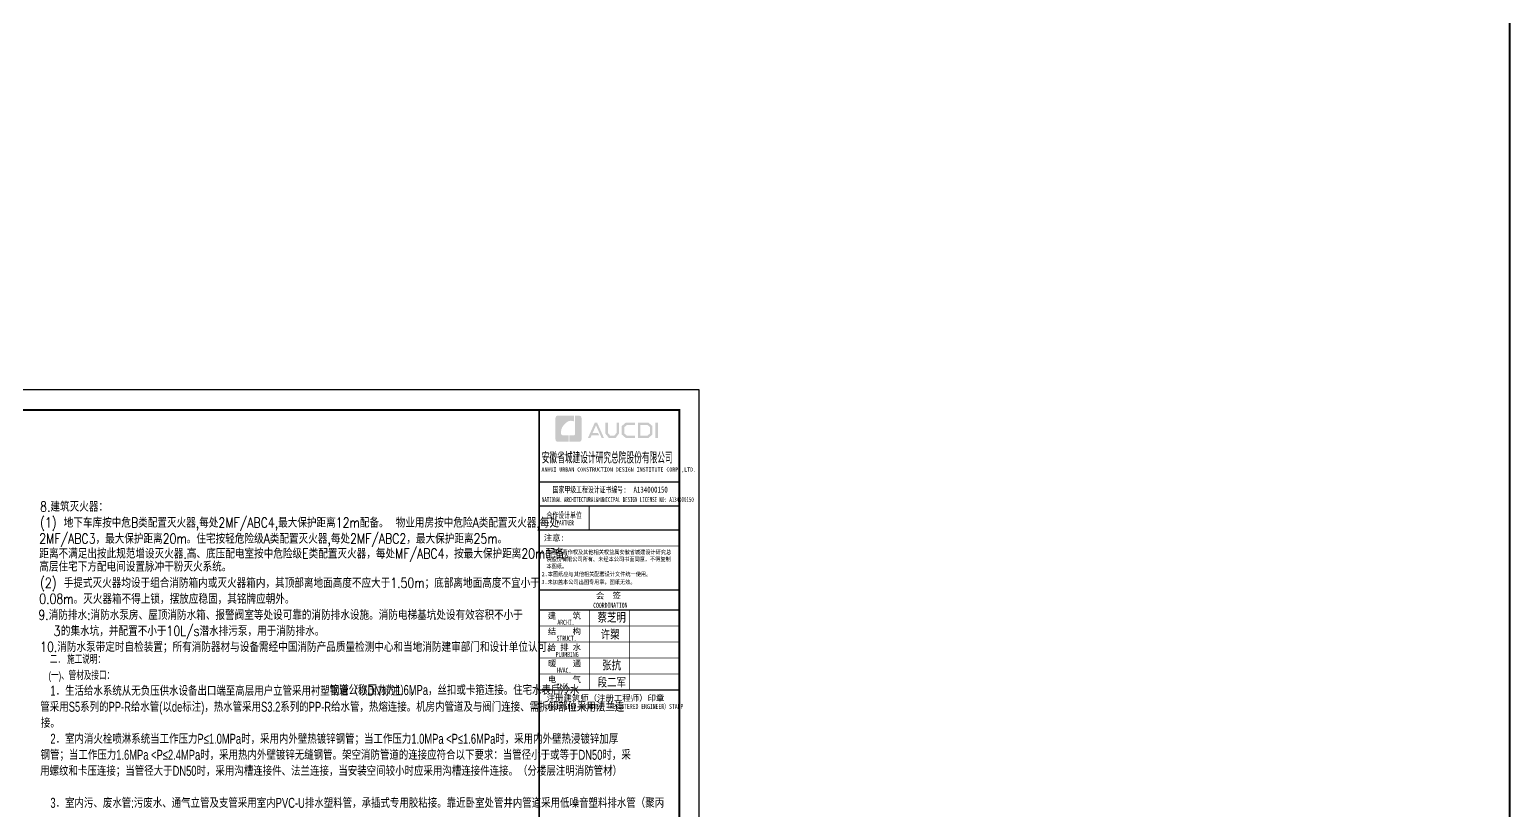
# Model space of a CAD drawing. Extents: x 1382187 to 1725648, y 860327 to 1571294.
# Drawn here: x 1523031 to 1596975, y 1395707 to 1434717 of the extents above; entities that cross this region are included whole.
import ezdxf

# ---------------------------------------------------------------- set-up
doc = ezdxf.new("R2010")
doc.units = 0
doc.header["$LTSCALE"] = 1000
doc.header["$MEASUREMENT"] = 0
for name, color, linetype in [('0s_水标注', 7, 'Continuous'), ('图框', 140, 'Continuous'), ('图签文字', 147, 'Continuous')]:
    doc.layers.add(name, color=color, linetype=linetype)
doc.layers.add('ZC', color=6, linetype='Continuous', lineweight=40)
doc.styles.add('HT', font='simhei.ttf')
doc.styles.add('HZ', font='TXT', dxfattribs={"bigfont": 'HZTXT'})
doc.styles.add('hztxt', font='a.shx', dxfattribs={"width": 0.75, "bigfont": 'hztxt.shx'})
doc.styles.add('建筑图签-1', font='simhei.ttf', dxfattribs={"width": 0.7})
doc.styles.add('建筑图签-2', font='TXT.shx', dxfattribs={"width": 0.5, "bigfont": 'HZTXT.shx'})

# ---------------------------------------------------------------- blocks, each defined once
blk = doc.blocks.new('GDGDGRDGDRGDR')
at = {"layer": '图框'}
blk.add_lwpolyline([(148133, -148204), (190183, -148204), (190183, -118504), (148133, -118504)], close=True, dxfattribs=at)
at = {"layer": '图框', "const_width": 50}
blk.add_lwpolyline([(149383, -147704), (189683, -147704), (189683, -119004), (149383, -119004)], close=True, dxfattribs=at)
blk = doc.blocks.new('院标1')
h = blk.add_hatch(color=150)
h.dxf.hatch_style = 1
h.set_gradient(color1=(33, 113, 253), color2=(33, 113, 253), tint=1, name='INVCURVED')
edge = h.paths.add_edge_path()
edge.add_spline(control_points=[(116373, 648379), (116379, 648379), (116382, 648379), (116391, 648379), (116391, 648379), (116391, 648379), (116616, 648379), (116616, 648379), (116616, 648379), (116616, 648379), (116616, 648054), (116616, 648054), (116616, 648054), (116616, 648054), (116108, 648054), (116108, 648054), (116108, 648054), (116028, 648054), (115963, 648111), (115963, 648199), (115963, 648199), (115963, 648199), (115963, 649215), (115963, 649215), (115963, 649215), (115963, 649295), (116018, 649360), (116108, 649360), (116108, 649360), (116108, 649360), (116897, 649360), (116897, 649360), (116897, 649360), (116897, 649360), (116897, 649080), (116897, 649080), (116897, 649080), (116897, 649080), (116566, 649140), (116356, 648859), (116356, 648859), (116245, 648719), (116240, 648545), (116247, 648466), (116247, 648466), (116254, 648386), (116247, 648466), (116247, 648466), (116247, 648466), (116247, 648466), (116258, 648374), (116373, 648379)], knot_values=[0, 0, 0, 0, 0.071429, 0.071429, 0.071429, 0.107143, 0.142857, 0.142857, 0.142857, 0.178571, 0.214286, 0.214286, 0.214286, 0.25, 0.285714, 0.285714, 0.285714, 0.321429, 0.357143, 0.357143, 0.357143, 0.392857, 0.428571, 0.428571, 0.428571, 0.464286, 0.5, 0.5, 0.5, 0.535714, 0.571429, 0.571429, 0.571429, 0.607143, 0.642857, 0.642857, 0.642857, 0.678571, 0.714286, 0.714286, 0.714286, 0.75, 0.785714, 0.785714, 0.785714, 0.821429, 0.857143, 0.857143, 0.857143, 0.928571, 1, 1, 1, 1], degree=3, periodic=0)
h = blk.add_hatch(color=150)
h.dxf.hatch_style = 1
h.set_gradient(color1=(33, 113, 253), color2=(33, 113, 253), tint=1, name='INVCURVED')
edge = h.paths.add_edge_path()
edge.add_spline(control_points=[(117268, 649215), (117268, 649215), (117268, 648199), (117268, 648199), (117268, 648199), (117268, 648114), (117212, 648054), (117123, 648054), (117123, 648054), (117123, 648054), (116663, 648054), (116663, 648054), (116663, 648054), (116663, 648054), (116663, 648379), (116663, 648379), (116663, 648379), (116663, 648379), (116865, 648379), (116865, 648379), (116865, 648379), (116907, 648379), (116941, 648413), (116941, 648455), (116941, 648455), (116941, 648455), (116941, 649360), (116941, 649360), (116941, 649360), (116941, 649360), (117123, 649360), (117123, 649360), (117123, 649360), (117204, 649360), (117268, 649306), (117268, 649215)], knot_values=[0, 0, 0, 0, 0.1, 0.1, 0.1, 0.15, 0.2, 0.2, 0.2, 0.25, 0.3, 0.3, 0.3, 0.35, 0.4, 0.4, 0.4, 0.45, 0.5, 0.5, 0.5, 0.55, 0.6, 0.6, 0.6, 0.65, 0.7, 0.7, 0.7, 0.75, 0.8, 0.8, 0.8, 0.9, 1, 1, 1, 1], degree=3, periodic=0)
blk = doc.blocks.new('A$C07C37FD5')
at = {"layer": '图框'}
h = blk.add_hatch(color=256, dxfattribs=at)
h.paths.add_polyline_path([(-1192, 56758), (-1066, 56758), (-1066, 55988), (-1192, 55988)])
h.paths.add_polyline_path([(-1944, 56642), (-1944, 56116), (-1584, 56116), (-1460, 56223), (-1460, 56541), (-1580, 56642)], flags=16)
h.paths.add_polyline_path([(-2062, 56760), (-2062, 55998), (-1540, 55998), (-1341, 56168), (-1341, 56596), (-1537, 56760)])
h.paths.add_polyline_path([(-2205, 56764), (-2205, 56648), (-2612, 56648), (-2745, 56537), (-2745, 56218), (-2612, 56115), (-2203, 56115), (-2203, 55993), (-2667, 55993), (-2869, 56168), (-2869, 56596), (-2671, 56764)])
h.paths.add_polyline_path([(-3688, 56762), (-3568, 56762), (-3568, 56251), (-3454, 56120), (-3243, 56120), (-3129, 56251), (-3129, 56762), (-3015, 56762), (-3015, 56214), (-3179, 55997), (-3517, 55997), (-3688, 56216)])
h.paths.add_polyline_path([(-4220, 56760), (-4103, 56760), (-3761, 55996), (-3877, 55996), (-4158, 56630), (-4333, 56242), (-4062, 56242), (-4001, 56127), (-4382, 56127), (-4441, 55994), (-4564, 55994)])
for p, q in [((-7000, 53800), (0, 53800)), ((-7000, 53800), (0, 53800)), ((-7000, 52600), (0, 52600))]:
    blk.add_line(p, q, dxfattribs=at)
for points, const_width in [([(-7000, 0), (-7000, 57400)], 70), ([(-7000, 53800), (0, 53800)], 60), ([(-7000, 52600), (0, 52600)], 60), ([(-7000, 52600), (0, 52600)], 60), ([(-4500, 52600), (-4500, 51400)], 35), ([(-7000, 51400), (0, 51400)], 60), ([(-7000, 51400), (0, 51400)], 60), ([(-7000, 50599), (0, 50599)], 35), ([(-6992, 48400), (8, 48400)], 60), ([(-6992, 47400), (8, 47400)], 70), ([(-6992, 47400), (8, 47400)], 70), ([(-4492, 47400), (-4492, 43400)], 35), ([(-2492, 47400), (-2492, 43400)], 35), ([(-6992, 46600), (8, 46600)], 35), ([(-6992, 45800), (8, 45800)], 35), ([(-6992, 45000), (8, 45000)], 35), ([(-6992, 44200), (8, 44200)], 35), ([(-6992, 43400), (8, 43400)], 70)]:
    blk.add_lwpolyline(points, dxfattribs=dict(at, const_width=const_width))
blk.add_blockref('院标1', (-122149, -592249))
for s, height, style, width, p in [('ANHUI URBAN CONSTRUCTION DESIGN INSTITUTE CORP.,LTD.', 200, '建筑图签-1', 0.91, (-6882, 54322)), ('NATIONAL ARCHITECTURAL&MUNICIPAL DESIGN LICENSE NO: A134000150', 250, '建筑图签-1', 0.6, (-6863, 52795)), ('PARTNER', 250, '建筑图签-1', 0.6, (-6125, 51634)), ('1.本图纸著作权及其他相关权益属安徽省城建设计研究总', 210, 'HT', 0.88, (-6914, 50193)), ('本图纸。', 210, 'HT', 0.88, (-6635, 49489)), ('院股份有限公司所有。未经本公司书面同意，不得复制', 210, 'HT', 0.88, (-6635, 49839)), (' 2.本图纸应与其他相关配套设计文件统一使用。 ', 210, 'HT', 0.88, (-7025, 49092)), ('3.未加盖本公司出图专用章，图纸无效。', 210, 'HT', 0.88, (-6882, 48698)), ('COORDINATION', 250, '建筑图签-1', 0.7, (-4300, 47513)), ('ARCHI.', 250, '建筑图签-1', 0.7, (-6091, 46662)), ('STRUCT.', 250, '建筑图签-1', 0.7, (-6130, 45865)), ('PLUMBING', 250, '建筑图签-1', 0.7, (-6171, 45058)), ('HVAC.', 250, '建筑图签-1', 0.7, (-6106, 44265)), ('ELEC.', 250, '建筑图签-1', 0.7, (-6122, 43480)), ('REGISTERED ARCHITECT（REGISTERED ENGINEER）STAMP', 250, '建筑图签-1', 0.7, (-6571, 42459))]:
    blk.add_text(s, height=height, dxfattribs=dict(at, style=style, width=width)).set_placement(p)
at = {"layer": '图签文字', "color": 7, "style": '建筑图签-1'}
for s, height, width, p in [('安徽省城建设计研究总院股份有限公司', 500, 0.55, (-6872, 54777)), ('国家甲级工程设计证书编号:  A134000150', 300, 0.7, (-6328, 53267)), ('合作设计单位', 300, 0.7, (-6635, 51990))]:
    blk.add_text(s, height=height, dxfattribs=dict(at, width=width)).set_placement(p)
for s, p in [('注意:', (-6769, 50863)), ('会  签', (-4165, 47968)), ('建    筑', (-6570, 46967)), ('结    构', (-6566, 46179)), ('给 排 水', (-6575, 45385)), ('暖    通', (-6557, 44582)), ('电    气', (-6567, 43782)), ('注册建筑师（注册工程师）印章', (-6625, 42854))]:
    blk.add_text(s, height=300, dxfattribs=at).set_placement(p)
at = {"layer": '图签文字', "color": 1, "style": '建筑图签-2', "width": 0.7}
for s, p in [('蔡芝明', (-4085, 46771)), ('许槊', (-3925, 45928)), ('张抗', (-3854, 44387)), ('段二军', (-4079, 43532))]:
    blk.add_text(s, height=500, dxfattribs=at).set_placement(p)

msp = doc.modelspace()

# ---------------------------------------------------------------- linework, layer by layer
at = {"layer": 'ZC', "color": 8}
msp.add_lwpolyline([(1415372, 1571293.5), (1596975, 1571293.5), (1596975, 904993), (1415372, 904993)], close=True, dxfattribs=at)

# ---------------------------------------------------------------- block references
at = {"xscale": 2, "yscale": 2, "zscale": 2}
msp.add_blockref('GDGDGRDGDRGDR', (1176126.9, 1653725.5), dxfattribs=at)
at = {"layer": 'ZC'}
msp.add_blockref('A$C07C37FD5', (1555492.5, 1358317.1), dxfattribs=at)

# ---------------------------------------------------------------- texts
at = {"layer": '0s_水标注'}
for s, height, style, width, p in [('8.建筑灭火器：', 500, 'HZ', 0.8, (1523556.3, 1410636.2)), ('(2) 手提式灭火器均设于组合消防箱内或灭火器箱内，其顶部离地面高度不应大于1.50m；底部离地面高度不宜小于', 500, 'HZ', 0.8, (1523556.3, 1406826.2)), ('0.08m。灭火器箱不得上锁，摆放应稳固，其铭牌应朝外。', 500, 'HZ', 0.8, (1523513.5, 1406026.2)), ('9.消防排水:消防水泵房、屋顶消防水箱、报警阀室等处设可靠的消防排水设施。消防电梯基坑处设有效容积不小于', 500, 'HZ', 0.8, (1523470.6, 1405226.2)), ('的集水坑，并配置不小于10L/s潜水排污泵，用于消防排水。', 500, 'HZ', 0.8, (1524591.8, 1404426.2)), ('3', 500, 'HZ', 0.8, (1524227.7, 1404426.2)), ('10.消防水泵带定时自检装置；所有消防器材与设备需经中国消防产品质量检测中心和当地消防建审部门和设计单位认可。', 500, 'HZ', 0.8, (1523556.3, 1403626.2)), ('二． 施工说明：', 400, 'hztxt', 0.7, (1524048.1, 1403034.6)), ('(一)、管材及接口：', 399.9, 'hztxt', 0.7, (1523979, 1402234.6)), ('管道公称压力为1.6MPa，丝扣或卡箍连接。住宅水表后冷水', 500, 'hztxt', 0.7, (1538020.2, 1401474.9)), ('管采用S5系列的PP-R给水管(以de标注)，热水管采用S3.2系列的PP-R给水管，热熔连接。机房内管道及与阀门连接、需拆卸部位采用法兰连', 500, 'hztxt', 0.7, (1523567.8, 1400634.6)), ('接。', 500, 'hztxt', 0.7, (1523595.3, 1399834.6)), ('2．室内消火栓喷淋系统当工作压力P≤1.0MPa时，采用内外壁热镀锌钢管；当工作压力1.0MPa <P≤1.6MPa时，采用内外壁热浸镀锌加厚', 500, 'hztxt', 0.7, (1524070.2, 1399034.6)), ('钢管；当工作压力1.6MPa <P≤2.4MPa时，采用热内外壁镀锌无缝钢管。架空消防管道的连接应符合以下要求：当管径小于或等于DN50时，采', 500, 'hztxt', 0.7, (1523578.8, 1398234.6)), ('用螺纹和卡压连接；当管径大于DN50时，采用沟槽连接件、法兰连接，当安装空间较小时应采用沟槽连接件连接。（分楼层注明消防管材）', 500, 'hztxt', 0.7, (1523559.5, 1397434.6))]:
    msp.add_text(s, height=height, dxfattribs=dict(at, style=style, width=width)).set_placement(p)
at = {"layer": '0s_水标注', "color": 1}
for s, style, width, p in [('(1) 地下车库按中危B类配置灭火器,每处2MF/ABC4,最大保护距离12m配备。 物业用房按中危险A类配置灭火器,每处', 'HZ', 0.8, (1523556.3, 1409836.2)), ('2MF/ABC3，最大保护距离20m。住宅按轻危险级A类配置灭火器,每处2MF/ABC2，最大保护距离25m。', 'HZ', 0.8, (1523513, 1409036.2)), ('距离不满足出按此规范增设灭火器.高、底压配电室按中危险级E类配置灭火器，每处MF/ABC4，按最大保护距离20m配备。 ', 'HZ', 0.8, (1523516.3, 1408291)), ('高层住宅下方配电间设置脉冲干粉灭火系统。', 'HZ', 0.8, (1523516.3, 1407641)), ('1．生活给水系统从无负压供水设备出口端至高层用户立管采用衬塑钢管（以DN标注），', 'hztxt', 0.7, (1524070.2, 1401434.6))]:
    msp.add_text(s, height=500, dxfattribs=dict(at, style=style, width=width)).set_placement(p)
at = {"layer": '0s_水标注', "color": 7, "style": 'hztxt', "width": 0.7}
msp.add_text('3．室内污、废水管:污废水、通气立管及支管采用室内PVC-U排水塑料管，承插式专用胶粘接。靠近卧室处管井内管道采用低噪音塑料排水管（聚丙', height=500, dxfattribs=at).set_placement((1524070.2, 1395834.6))

doc.saveas('drawing.dxf')
